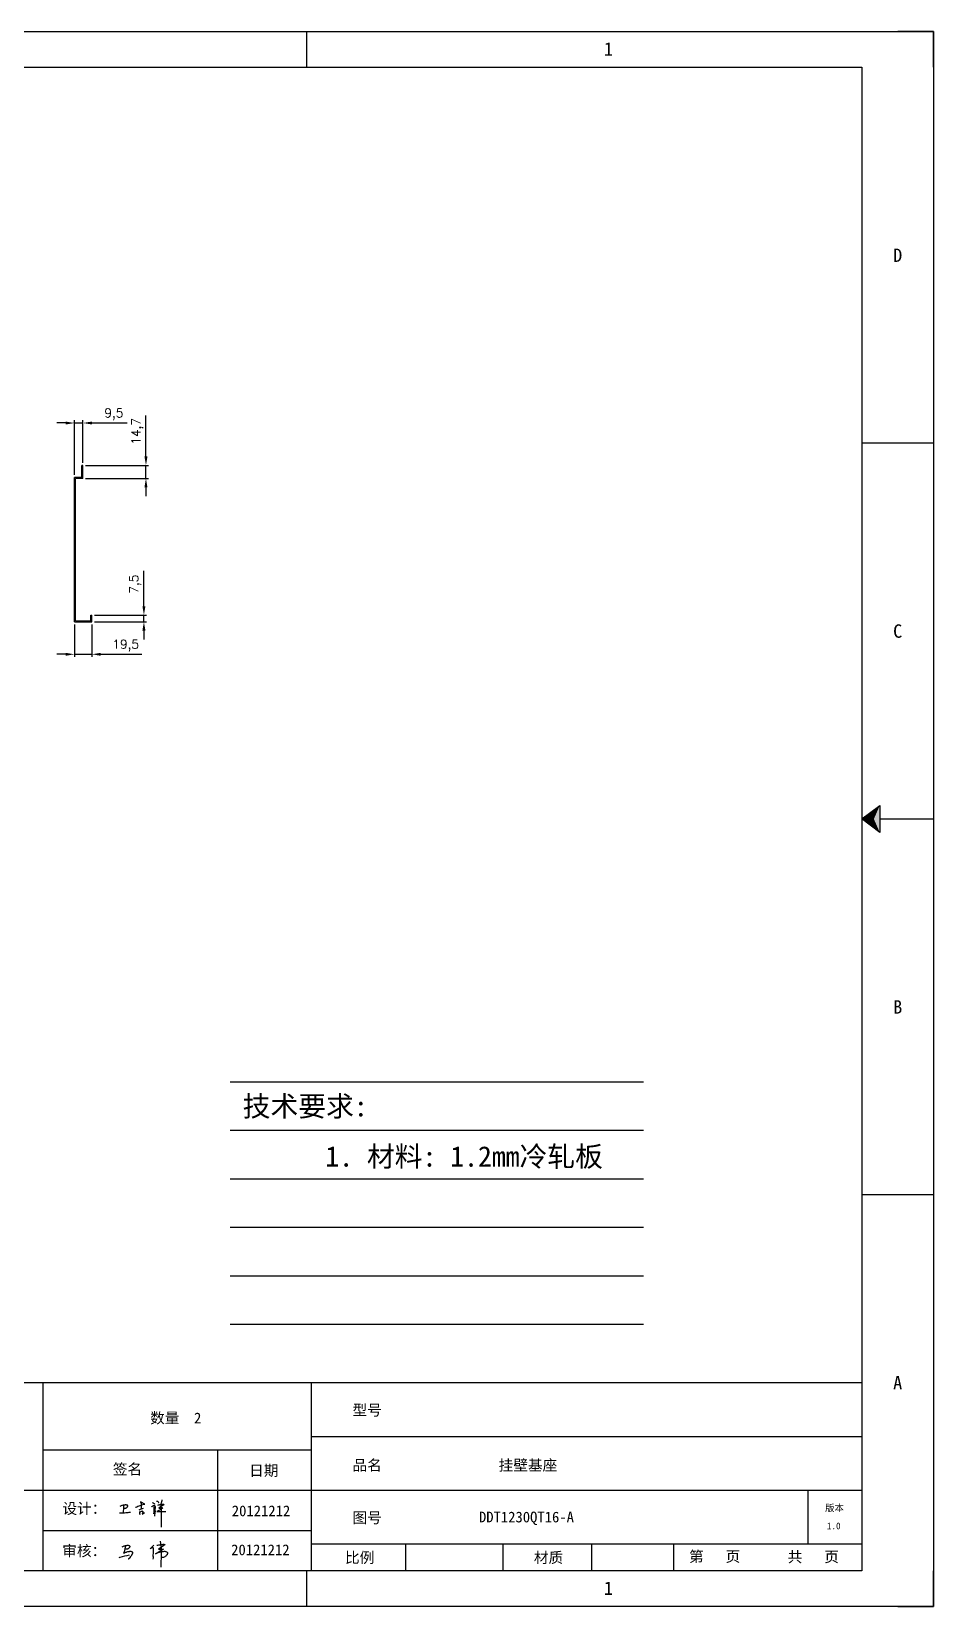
# Model space of a CAD drawing. Header units: millimetres. Extents: x 25928 to 50356, y -44172 to 20163.
# Drawn here: x 32315 to 33330, y 8831 to 10604 of the extents above; entities that cross this region are included whole.
import ezdxf
from ezdxf.enums import TextEntityAlignment as Align

# ---------------------------------------------------------------- set-up
doc = ezdxf.new("R2010")
doc.units = ezdxf.units.MM
doc.linetypes.add('DOT', pattern=[0.25, 0, -0.25])
doc.layers.add('dim', color=2, linetype='Continuous', lineweight=9)
doc.layers.add('print', color=30, linetype='Continuous')
doc.styles.add('Dartop', font='')
doc.styles.add('HZ', font='')
doc.styles.add('hzHT', font='simhei.ttf')
doc.styles.get("Standard").update_dxf_attribs({"font": 'txt', "bigfont": 'gbcbig.shx'})
doc.styles.get('Dartop').set_extended_font_data('FangSong_GB2312')
doc.styles.get('HZ').set_extended_font_data('SimSun')
doc.dimstyles.new('2-small', dxfattribs={"dimtxt": 10, "dimasz": 10, "dimexe": 3, "dimexo": 3, "dimgap": 4, "dimtad": 1, "dimtxsty": 'Standard', "dimcen": 5, "dimadec": 0, "dimazin": 0, "dimtfac": 1, "dimtmove": 0, "dimatfit": 3, "dimfxl": 0, "dimarcsym": 0})

# ---------------------------------------------------------------- blocks, each defined once
blk = doc.blocks.new('*U4')
at = {"color": 254, "linetype": 'Continuous', "extrusion": (0, 0, -1)}
for points in [[(-33.167, 11), (-33, 11), (-33.25, 11.188)], [(-33.167, 11), (-33.25, 11.188), (-33.25, 10.812)], [(-33.167, 11), (-33.25, 10.812), (-33, 11)]]:
    blk.add_solid(points, dxfattribs=at)
blk = doc.blocks.new('h')
for p, q in [((20773.3, -2331.8), (20775.3, -2338.7)), ((20789.1, -2340.9), (20773.5, -2331.9)), ((20775.3, -2338.7), (20775.6, -2351.2)), ((20845.7, -2343.5), (20848.4, -2353)), ((20768.1, -2360.9), (20773, -2359.1)), ((20769.5, -2366.9), (20769.8, -2370.6)), ((20769.8, -2370.6), (20770.9, -2378)), ((20770.9, -2378), (20771.5, -2370.6)), ((20772.4, -2369.3), (20774.9, -2367.8)), ((20773, -2359.1), (20784.1, -2355.2)), ((20775.6, -2351.2), (20775.5, -2357.3)), ((20782.2, -2369.2), (20780, -2377.1)), ((20780, -2377.1), (20788.3, -2371.3)), ((20780.1, -2366.4), (20780.8, -2366.4)), ((20781.9, -2367.4), (20782.2, -2369.2)), ((20848.9, -2370.3), (20847.9, -2424)), ((20848.4, -2353), (20848.9, -2370.3))]:
    blk.add_line(p, q)
for points in [[(20699.1, -2348.2, -0.029745), (20704.6, -2345.4, -0.046842), (20708.4, -2344.2, -0.00919), (20714.3, -2343, -0.018517), (20717.2, -2342.5, -0.037841), (20720.3, -2342.4, -0.039541), (20723.2, -2342.8, -0.149785), (20726, -2344.3, -0.204935), (20726.9, -2346.6, -0.074872), (20726.5, -2348.3, -0.061615), (20725.6, -2350.3, -0.034204), (20723.8, -2352.6, -0.045776), (20722.3, -2354.1, -0.054985), (20720.4, -2355.3, -0.036348), (20717.3, -2356.5, -0.067752), (20715.7, -2356.8, -0.043553), (20713.2, -2356.7)], [(20755, -2351.9, -0.024077), (20759.9, -2350.1, -0.013147), (20768.7, -2346.5, -0.00522), (20775.4, -2344.1, -0.018517), (20777.3, -2343.4, -0.008274), (20786.3, -2341, -0.039541), (20788.3, -2340.8, -0.079216), (20789.4, -2341, -0.204935)], [(20816.8, -2335, -0.053561), (20819.6, -2336.1, -0.075272), (20821.3, -2337.3, -0.005295), (20822.5, -2338.5, -0.009337), (20823.1, -2339.1, -0.026146), (20823.7, -2339.8, -0.016644), (20824.5, -2340.9)], [(20832.1, -2329.2, -0.053561), (20834.9, -2330.3, -0.075272), (20836.7, -2331.5, -0.005295), (20837.8, -2332.6, -0.009337), (20838.5, -2333.3, -0.026146), (20839, -2334, -0.016644), (20839.8, -2335.1)], [(20836, -2343.7, -0.02797), (20842.1, -2342.6, -0.048868), (20845.6, -2342.2, -0.00919), (20851.1, -2341.4, -0.018517), (20853.9, -2341.1, -0.037841), (20856.7, -2341.2, -0.039541), (20859.4, -2341.6, -0.018282), (20840.6, -2354.7, -0.000937)], [(20847.6, -2340.2, 0.021784), (20849.6, -2335.9, 0.028296), (20850.8, -2332.4, 0.008136), (20851.9, -2328.2, 0.028913), (20852.2, -2327, 0.08193), (20852.1, -2325.9, 0.075058), (20851.7, -2324.7, 0.275043)], [(20696.6, -2372.4, 0.002073), (20710.6, -2371.9, 0.016137), (20719.6, -2371.3, 0.008314), (20736.9, -2369.3)], [(20813.5, -2350.1, 0.007348), (20815.9, -2348.7, 0.008421), (20818, -2347.3, 0.009459), (20819.7, -2346.2, -0.016325), (20820.7, -2345.5, -0.173771), (20821.8, -2345.3, -0.085159), (20823.9, -2346, -0.125883), (20826, -2347.9, -0.160659), (20826.6, -2350.1, -0.010447), (20826.5, -2352.3, -0.008247), (20826.2, -2355.1, -0.002698), (20825.3, -2374, 0.001562), (20823.9, -2383.7, 0.016137)]]:
    blk.add_lwpolyline(points, format="xyb")
for points in [[(20711.3, -2343.5), (20711.3, -2343.5), (20711.5, -2355.8), (20710.7, -2368), (20710.6, -2371.9)], [(20821.5, -2350.6), (20822.4, -2359.2), (20822.2, -2364.9), (20821.7, -2369), (20821.3, -2376.3), (20823.6, -2368.5), (20827.2, -2366.3), (20829.5, -2366.3)], [(20840.6, -2354.7), (20850, -2354.7), (20855, -2354.3), (20845.9, -2361.1), (20840.5, -2364), (20833, -2367.5), (20863.2, -2367.4), (20865.9, -2367.3)]]:
    blk.add_lwpolyline(points)
for centre, radius, start, end in [((20773.7, -2371.2), 2.3, 121.9907, 163.6016), ((20787.5, -2406), 40.3, 100.6183, 108.2482), ((20780.8, -2367.6), 1.15, 9.4675, 90)]:
    blk.add_arc(centre, radius, start, end)
blk = doc.blocks.new('*D157')
at = {"layer": 'Defpoints', "color": 0}
for p in [(32372.4, 10163.5), (32372.4, 10115.8), (32362.9, 10102.3)]:
    blk.add_point(p, dxfattribs=at)
at = {"layer": 'dim', "color": 0, "lineweight": -2}
for p, q in [((32352.9, 10163.5), (32342.9, 10163.5)), ((32362.9, 10105.3), (32362.9, 10166.5)), ((32362.9, 10163.5), (32372.4, 10163.5)), ((32372.4, 10118.8), (32372.4, 10166.5)), ((32382.4, 10163.5), (32422, 10163.5))]:
    blk.add_line(p, q, dxfattribs=at)
at = {"layer": 'dim', "color": 0}
for points in [[(32352.9, 10165.1), (32352.9, 10161.8), (32362.9, 10163.5)], [(32382.4, 10165.1), (32382.4, 10161.8), (32372.4, 10163.5)]]:
    blk.add_solid(points, dxfattribs=at)
at = {"layer": 'dim', "color": 0, "insert": (32407.2, 10173.3), "char_height": 10, "attachment_point": 5}
blk.add_mtext('9,5', dxfattribs=at)
blk = doc.blocks.new('*D158')
at = {"layer": 'Defpoints', "color": 0}
for p in [(32362.9, 9939.8), (32382.4, 9939.8), (32382.4, 9903.2)]:
    blk.add_point(p, dxfattribs=at)
at = {"layer": 'dim', "color": 0, "lineweight": -2}
for p, q in [((32362.9, 9936.8), (32362.9, 9900.2)), ((32382.4, 9936.8), (32382.4, 9900.2)), ((32352.9, 9903.2), (32342.9, 9903.2)), ((32362.9, 9903.2), (32382.4, 9903.2)), ((32392.4, 9903.2), (32438.7, 9903.2))]:
    blk.add_line(p, q, dxfattribs=at)
at = {"layer": 'dim', "color": 0}
for points in [[(32352.9, 9904.8), (32352.9, 9901.5), (32362.9, 9903.2)], [(32392.4, 9904.8), (32392.4, 9901.5), (32382.4, 9903.2)]]:
    blk.add_solid(points, dxfattribs=at)
at = {"layer": 'dim', "color": 0, "insert": (32420.5, 9913), "char_height": 10, "attachment_point": 5}
blk.add_mtext('19,5', dxfattribs=at)
blk = doc.blocks.new('*D159')
at = {"layer": 'Defpoints', "color": 0}
for p in [(32382.4, 9947.3), (32441, 9947.3), (32382.4, 9939.8)]:
    blk.add_point(p, dxfattribs=at)
at = {"layer": 'dim', "color": 0, "lineweight": -2}
for p, q in [((32441, 9957.3), (32441, 9997)), ((32385.4, 9947.3), (32444, 9947.3)), ((32441, 9939.8), (32441, 9947.3)), ((32385.4, 9939.8), (32444, 9939.8)), ((32441, 9929.8), (32441, 9919.8))]:
    blk.add_line(p, q, dxfattribs=at)
at = {"layer": 'dim', "color": 0}
for points in [[(32439.3, 9957.3), (32442.7, 9957.3), (32441, 9947.3)], [(32439.3, 9929.8), (32442.7, 9929.8), (32441, 9939.8)]]:
    blk.add_solid(points, dxfattribs=at)
at = {"layer": 'dim', "color": 0, "insert": (32431.2, 9982.1), "char_height": 10, "attachment_point": 5, "rotation": 90}
blk.add_mtext('7,5', dxfattribs=at)
blk = doc.blocks.new('*D160')
at = {"layer": 'Defpoints', "color": 0}
for p in [(32372.4, 10115.8), (32443.3, 10115.8), (32372.4, 10101.1)]:
    blk.add_point(p, dxfattribs=at)
at = {"layer": 'dim', "color": 0, "lineweight": -2}
for p, q in [((32443.3, 10125.8), (32443.3, 10172.1)), ((32375.4, 10115.8), (32446.3, 10115.8)), ((32443.3, 10101.1), (32443.3, 10115.8)), ((32375.4, 10101.1), (32446.3, 10101.1)), ((32443.3, 10091.1), (32443.3, 10081.1))]:
    blk.add_line(p, q, dxfattribs=at)
at = {"layer": 'dim', "color": 0}
for points in [[(32441.6, 10125.8), (32445, 10125.8), (32443.3, 10115.8)], [(32441.6, 10091.1), (32445, 10091.1), (32443.3, 10101.1)]]:
    blk.add_solid(points, dxfattribs=at)
at = {"layer": 'dim', "color": 0, "insert": (32433.5, 10154), "char_height": 10, "attachment_point": 5, "rotation": 90}
blk.add_mtext('14,7', dxfattribs=at)

msp = doc.modelspace()

# ---------------------------------------------------------------- linework, layer by layer
at = {"color": 0, "linetype": 'DOT'}
for p, q in [((30770.065, 10604.124), (33289.238, 10604.124)), ((33329.526, 10563.836), (33329.526, 8871.737)), ((33289.238, 8831.449), (30770.065, 8831.449))]:
    msp.add_line(p, q, dxfattribs=at)
at = {"color": 0}
for p, q in [((32624.485, 10563.836), (32624.485, 10604.124)), ((33329.526, 10604.124), (33289.238, 10604.124)), ((33329.526, 10563.836), (33329.526, 10604.124)), ((30850.641, 10563.836), (33248.95, 10563.836)), ((33248.95, 10563.836), (33248.95, 8871.737)), ((33329.526, 10140.811), (33248.95, 10140.811)), ((33269.094, 9717.787), (33329.526, 9717.787)), ((33329.526, 9294.762), (33248.95, 9294.762)), ((33248.95, 9083.25), (32025.2, 9083.25)), ((32327.36, 9083.25), (32327.36, 8871.737)), ((32629.521, 8871.737), (32629.521, 9083.25)), ((32327.36, 9007.71), (32629.521, 9007.71)), ((32523.765, 9007.71), (32523.765, 8871.737)), ((32629.521, 9022.818), (33248.95, 9022.818)), ((32025.2, 8962.386), (32327.36, 8962.386)), ((32327.36, 8962.386), (33248.95, 8962.386)), ((33188.518, 8901.953), (33188.518, 8962.386)), ((32327.36, 8917.061), (32629.521, 8917.061)), ((32629.521, 8901.953), (33248.95, 8901.953)), ((32735.828, 8871.737), (32735.828, 8901.953)), ((32845.385, 8871.737), (32845.385, 8901.953)), ((32944.983, 8871.737), (32944.983, 8901.953)), ((33037.437, 8871.737), (33037.437, 8901.953)), ((33248.95, 8871.737), (30850.641, 8871.737)), ((32624.485, 8831.449), (32624.485, 8871.737)), ((33329.526, 8831.449), (33329.526, 8871.737)), ((33289.238, 8831.449), (33329.526, 8831.449))]:
    msp.add_line(p, q, dxfattribs=at)
for p, q in [((32371.177, 10102.292), (32371.177, 10115.792)), ((32372.377, 10115.792), (32371.177, 10115.792)), ((32372.377, 10101.092), (32372.377, 10115.792)), ((32362.877, 9939.792), (32362.877, 10102.292)), ((32371.177, 10102.292), (32362.877, 10102.292)), ((32364.077, 9940.992), (32364.077, 10101.092)), ((32372.377, 10101.092), (32364.077, 10101.092)), ((32381.177, 9940.992), (32381.177, 9947.292)), ((32381.177, 9947.292), (32382.377, 9947.292)), ((32382.377, 9939.792), (32382.377, 9947.292)), ((32362.877, 9939.792), (32382.377, 9939.792)), ((32364.077, 9940.992), (32381.177, 9940.992)), ((32459.398, 8904.908), (32460.265, 8897.666)), ((32457.125, 8892.404), (32454.156, 8890.797)), ((32459.262, 8893.545), (32457.125, 8892.404)), ((32457.248, 8895.948), (32461.023, 8895.948)), ((32463.036, 8896.131), (32459.262, 8893.545)), ((32460.406, 8892.319), (32460.086, 8875.68)), ((32460.265, 8897.666), (32460.406, 8892.319)), ((32461.023, 8895.948), (32463.036, 8896.131))]:
    msp.add_line(p, q)
msp.add_lwpolyline([(33248.95, 9717.787), (33269.094, 9732.895), (33269.094, 9702.679), (33248.95, 9717.787)], close=True, dxfattribs=at)
for points in [[(32416.423, 8898.56, -0.02974503), (32418.151, 8899.426, -0.04684215), (32419.32, 8899.802, -0.00919025), (32421.145, 8900.171, -0.01851715), (32422.06, 8900.303, -0.03784064), (32423.004, 8900.333, -0.03954126), (32423.901, 8900.221, -0.14978519), (32424.777, 8899.743, -0.20493524), (32425.046, 8899.049, -0.07487171), (32424.944, 8898.502, -0.06161465), (32424.646, 8897.896, -0.0342039), (32424.105, 8897.183, -0.04577587), (32423.621, 8896.72, -0.05498501), (32423.037, 8896.353, -0.03634791), (32422.067, 8895.967, -0.06775206), (32421.582, 8895.884, -0.04355337), (32420.819, 8895.923)], [(32455.394, 8900.402, -0.02797026), (32457.835, 8900.853, -0.04886788), (32459.25, 8901.004, -0.00919025), (32461.475, 8901.333, -0.01851715), (32462.587, 8901.435, -0.03784064), (32463.727, 8901.411, -0.03954126), (32464.803, 8901.22, -0.01828189), (32457.248, 8895.948, -0.0009369)], [(32454.156, 8890.797, -0.02974503), (32456.851, 8892.147, -0.04684215), (32458.676, 8892.734, -0.00919025), (32461.522, 8893.309, -0.01851715), (32462.949, 8893.516, -0.03784064), (32464.422, 8893.562, -0.03954126), (32465.822, 8893.388, -0.14978519), (32467.189, 8892.642, -0.20493524), (32467.608, 8891.56, -0.07487171), (32467.448, 8890.706, -0.06161465), (32466.983, 8889.761, -0.0342039), (32466.14, 8888.648, -0.04577587), (32465.386, 8887.927, -0.05498501), (32464.473, 8887.353, -0.03634791), (32462.961, 8886.752, -0.06775206), (32462.204, 8886.621, -0.04355337), (32461.014, 8886.683)]]:
    msp.add_lwpolyline(points, format="xyb")
msp.add_lwpolyline([(32420.231, 8899.995), (32420.231, 8899.995), (32419.654, 8896.455), (32418.703, 8893.126), (32418.081, 8891.083)])
for centre, radius, start, end in [((32343.884, 9007.817), 152.514, 313.366132, 315.296084), ((32412.004, 8892.939), 6.385, 281.076982, 291.212632), ((32271.602, 9462.842), 593.276, 283.91895, 284.971512), ((32427.839, 8874.195), 19.504, 113.202449, 120.017497), ((32423.261, 8884.874), 7.885, 102.47486, 113.202449), ((32434.687, 8833.229), 60.779, 100.36867, 102.47486), ((32421.991, 8889.949), 5.03, 283.816254, 294.030509), ((32426.443, 8878.281), 14.979, 96.125337, 100.36867), ((32423.064, 8887.461), 2.32, 294.836428, 309.901134), ((32392.134, 8915.997), 44.385, 316.919563, 320.58866), ((32425.645, 8885.719), 7.499, 87.457037, 96.125337), ((32425.673, 8886.347), 6.87, 78.399567, 87.457037), ((32417.285, 8894.436), 11.285, 324.094808, 331.378357), ((32426.643, 8891.074), 2.045, 44.324655, 78.399567), ((32426.044, 8890.008), 1.508, 319.573073, 337.48549), ((32421.892, 8893.326), 6.777, 324.910666, 333.348429), ((32425.188, 8892.095), 3.301, 326.76781, 340.871018), ((32427.295, 8891.71), 1.134, 357.998393, 44.324655), ((32426.186, 8891.749), 2.243, 340.871018, 357.998393), ((32433.268, 8922.526), 29.831, 299.265464, 300.9495), ((32500.849, 8672.477), 230.333, 102.46592, 103.2053), ((32932.85, 8814.882), 486.8, 171.410173, 171.768083), ((32451.152, 8896.405), 0.975, 52.375745, 91.291159), ((31593.36, 8924.073), 858.927, 357.565664, 358.057278), ((32450.817, 8896.557), 1.118, 357.196828, 33.705179), ((32425.662, 8898.204), 26.332, 352.912546, 354.802684), ((32435.54, 8897.305), 16.413, 354.802684, 357.196828)]:
    msp.add_arc(centre, radius, start, end)
at = {"layer": 'Defpoints'}
for p, q in [((32538.034, 9422.063), (33003.072, 9422.063)), ((32538.034, 9367.463), (33003.072, 9367.463)), ((32538.034, 9367.463), (33003.072, 9367.463)), ((32538.034, 9312.863), (33003.072, 9312.863)), ((32538.034, 9258.263), (33003.072, 9258.263)), ((32538.034, 9203.663), (33003.072, 9203.663)), ((32538.034, 9149.063), (33003.072, 9149.063))]:
    msp.add_line(p, q, dxfattribs=at)
at = {"layer": 'print'}
msp.add_lwpolyline([(30770.065, 10604.124), (33329.526, 10604.124), (33329.526, 8831.449), (30770.065, 8831.449)], close=True, dxfattribs=at)

# ---------------------------------------------------------------- block references
at = {"color": 0, "linetype": 'Continuous', "xscale": 80.57610619627711, "yscale": 80.57610619687368, "zscale": 80.57610619687446}
msp.add_blockref('*U4', (30589.938, 8831.449), dxfattribs=at)
at = {"color": 0, "xscale": 0.3098964079397265, "yscale": 0.3098964079412326, "zscale": 0.3098964079411201}
msp.add_blockref('h', (25999.54, 9671.984), dxfattribs=at)

# ---------------------------------------------------------------- texts
at = {"color": 0}
for s, height, style, p in [('1', 15.108, 'Dartop', (32963.748, 10584.459)), ('D', 15.108, 'Dartop', (33289.238, 10352.323)), ('C', 15.108, 'Dartop', (33289.238, 9929.299)), ('B', 15.108, 'Dartop', (33289.238, 9506.274)), ('A', 15.108, 'Dartop', (33289.238, 9083.25)), ('型号', 12.0864, 'hzHT', (32692.228, 9052.506)), ('数量  2', 12.0864, 'hzHT', (32476.816, 9043.631)), ('签名', 12.0864, 'hzHT', (32422.523, 8986.031)), ('日期', 12.0864, 'hzHT', (32575.885, 8984.544)), ('品名', 12.0864, 'hzHT', (32692.228, 8990.459)), ('挂壁基座', 12.0864, 'hzHT', (32873.151, 8990.459)), ('20121212', 12.0864, 'hzHT', (32572.783, 8939.105)), ('图号', 12.0864, 'hzHT', (32692.228, 8931.382)), ('DDT1230QT16-A', 12.08642, 'hzHT', (32871.461, 8932.171)), ('版本', 7.554, 'hzHT', (33218.152, 8942.331)), ('1.0', 7.554, 'Dartop', (33217.243, 8922.143)), ('20121212', 12.0864, 'hzHT', (32572.064, 8895.25)), ('比例', 12.0864, 'hzHT', (32683.8, 8886.531)), ('材质', 12.0864, 'hzHT', (32896.3, 8886.531)), ('第   页', 12.0864, 'hzHT', (33083.268, 8887.784)), ('共   页', 12.0864, 'hzHT', (33194.292, 8887.344)), ('1', 15.108, 'Dartop', (32963.748, 8852.073))]:
    msp.add_text(s, height=height, dxfattribs=dict(at, style=style)).set_placement(p, align=Align.MIDDLE_CENTER)
at = {"style": 'HZ'}
for s, p in [('技术要求:', (32622.489, 9394.507)), ('     1. 材料: 1.2mm冷轧板', (32762.356, 9338.021))]:
    msp.add_text(s, height=22.932, dxfattribs=at).set_placement(p, align=Align.MIDDLE_CENTER)
at = {"color": 0, "style": 'hzHT'}
for s, p in [('设计：', (32349.306, 8935.675)), ('审核：', (32349.126, 8888.081))]:
    msp.add_text(s, height=12.0864, dxfattribs=at).set_placement(p)

# ---------------------------------------------------------------- dimensions: what is measured, and where the dimension line sits
at = {"layer": 'dim'}
for base, p1, p2, picture, middle in [((32372.377, 10163.459), (32362.877, 10102.292), (32372.377, 10115.792), '*D157', (32407.211, 10173.292)), ((32382.377, 9903.169), (32362.877, 9939.792), (32382.377, 9939.792), '*D158', (32420.544, 9913.002))]:
    dim = msp.add_linear_dim(base=base, p1=p1, p2=p2, dimstyle='2-small', override={"dimpost": '\\X'}, dxfattribs=at)
    dim.commit()
    dim.dimension.update_dxf_attribs({"geometry": picture, "text_midpoint": middle})
for base, p1, p2, picture, middle in [((32443.309, 10115.792), (32372.377, 10101.092), (32372.377, 10115.792), '*D160', (32433.475, 10153.959)), ((32440.985, 9947.292), (32382.377, 9939.792), (32382.377, 9947.292), '*D159', (32431.152, 9982.125))]:
    dim = msp.add_linear_dim(base=base, p1=p1, p2=p2, angle=90, dimstyle='2-small', override={"dimpost": '\\X'}, dxfattribs=at)
    dim.commit()
    dim.dimension.update_dxf_attribs({"geometry": picture, "text_midpoint": middle})

doc.saveas('drawing.dxf')
